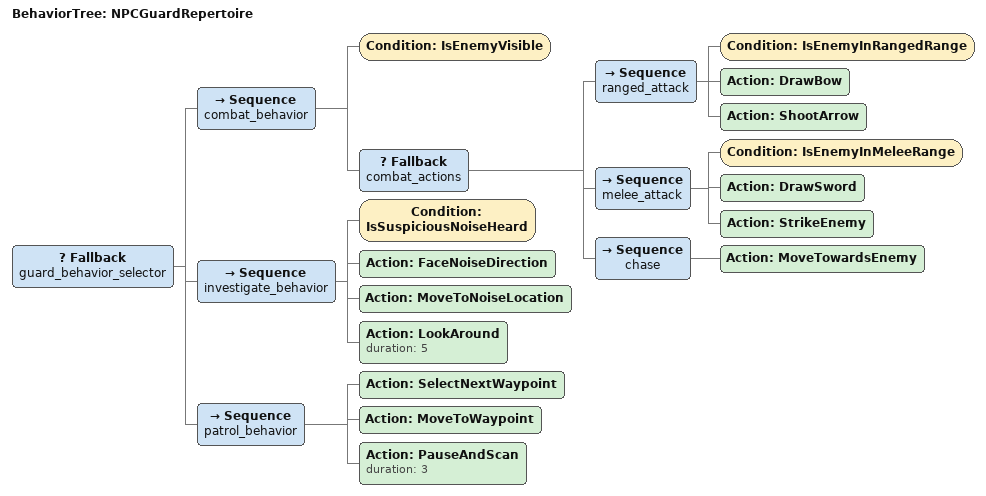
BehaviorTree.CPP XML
<root BTCPP_format="4">
  <BehaviorTree ID="NPCGuardRepertoire">
    <Fallback name="guard_behavior_selector">

      <!-- Combat behavior: highest priority -->
      <Sequence name="combat_behavior">
        <Condition ID="IsEnemyVisible"/>
        <Fallback name="combat_actions">
          <Sequence name="ranged_attack">
            <Condition ID="IsEnemyInRangedRange"/>
            <Action ID="DrawBow"/>
            <Action ID="ShootArrow"/>
          </Sequence>
          <Sequence name="melee_attack">
            <Condition ID="IsEnemyInMeleeRange"/>
            <Action ID="DrawSword"/>
            <Action ID="StrikeEnemy"/>
          </Sequence>
          <Sequence name="chase">
            <Action ID="MoveTowardsEnemy"/>
          </Sequence>
        </Fallback>
      </Sequence>

      <!-- Investigate behavior: triggered by suspicious noise -->
      <Sequence name="investigate_behavior">
        <Condition ID="IsSuspiciousNoiseHeard"/>
        <Action ID="FaceNoiseDirection"/>
        <Action ID="MoveToNoiseLocation"/>
        <Action ID="LookAround" duration="5"/>
      </Sequence>

      <!-- Patrol behavior: default routine -->
      <Sequence name="patrol_behavior">
        <Action ID="SelectNextWaypoint"/>
        <Action ID="MoveToWaypoint"/>
        <Action ID="PauseAndScan" duration="3"/>
      </Sequence>

    </Fallback>
  </BehaviorTree>
</root>
